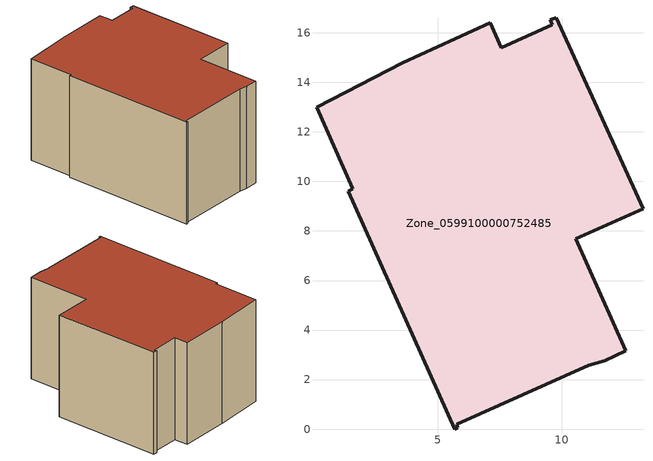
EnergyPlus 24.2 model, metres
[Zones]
Zone_0599100000752485
 floor ground (C_G): 3.58,14.8 7.11,16.4 7.55,15.41 9.62,16.33 9.53,16.52 9.79,16.6 13.29,8.9 10.58,7.68 12.59,3.15 11.73,2.76 11.1,2.58 5.76,0.19 5.82,0.06 5.69,0 1.38,9.61 1.56,9.7 0.1,12.99 z0
 wall outside (C_F): 9.62,16.33 7.55,15.41 7.11,16.4 3.58,14.8 0.1,12.99 1.56,9.7 1.38,9.61 5.69,0 5.82,0.06 5.76,0.19 11.1,2.58 11.73,2.76 12.59,3.15 10.58,7.68 13.29,8.9 9.79,16.6 9.53,16.52 9.62,16.33 z0:8.07
 roof outside (C_R): 7.11,16.4 3.58,14.8 0.1,12.99 1.56,9.7 1.38,9.61 5.69,0 5.82,0.06 5.76,0.19 11.1,2.58 11.73,2.76 12.59,3.15 10.58,7.68 13.29,8.9 9.79,16.6 9.53,16.52 9.62,16.33 7.55,15.41 z8.07
[BUILDING]
Pand.0599100000752485: North Axis=0; Terrain=City; Loads Convergence Tolerance Value=0.04; Temperature Convergence Tolerance Value=0.4; Solar Distribution=FullExterior; Maximum Number of Warmup Days=25; Minimum Number of Warmup Days=1
[Site:Location]
Rotterdam.The.Hague.AP_ZH_NLD Design_Conditions: Latitude=51.96; Longitude=4.45; Time Zone=1; Elevation=-4.5
[SITE:GROUNDTEMPERATURE:BUILDINGSURFACE]
18, 18, 18, 18, 18, 18, 18, 18, 18, 18, 18, 18
[MATERIAL] Thermal Absorptance=0.9; Solar Absorptance=0.7; Visible Absorptance=0.7
Name | Roughness | Thickness | Conductivity | Density | Specific Heat
G.D.2006-2014 | MediumSmooth | 0.15 | 0.06 | 540 | 1210
F.D.2006-2014 | Rough | 0.3 | 0.12 | 1920 | 840
R.D.2006-2014 | MediumRough | 0.2 | 0.08 | 1500 | 1000
[CONSTRUCTION]
C_G: G.D.2006-2014
C_F: F.D.2006-2014
C_R: R.D.2006-2014
[ZONE]
Zone_0599100000752485: Type=1; Multiplier=1; Ceiling Height=Autocalculate; Volume=Autocalculate; Floor Area=autocalculate; Part of Total Floor Area=Yes
[ZONEINFILTRATION:DESIGNFLOWRATE]
Infil_Zone_0599100000752485: Zone or ZoneList or Space or SpaceList=Zone_0599100000752485; Schedule=AlwaysOn; Design Flow Rate Calculation Method=Flow/Area; Flow Rate per Floor Area=0.0021; Constant Term Coefficient=1; Temperature Term Coefficient=0; Velocity Term Coefficient=0; Velocity Squared Term Coefficient=0
[HVACTEMPLATE:ZONE:IDEALLOADSAIRSYSTEM]
Zone_0599100000752485: Maximum Heating Supply Air Temperature=50; Minimum Cooling Supply Air Temperature=13; Maximum Heating Supply Air Humidity Ratio=0.0156; Minimum Cooling Supply Air Humidity Ratio=0.0077; Heating Limit=NoLimit; Cooling Limit=NoLimit; Dehumidification Control Type=ConstantSensibleHeatRatio; Cooling Sensible Heat Ratio=0.7; Dehumidification Setpoint=60; Humidification Control Type=None; Humidification Setpoint=30; Outdoor Air Method=None; Outdoor Air Flow Rate per Person=0.00944; Outdoor Air Flow Rate per Zone Floor Area=0; Outdoor Air Flow Rate per Zone=0; Demand Controlled Ventilation Type=None; Outdoor Air Economizer Type=NoEconomizer; Heat Recovery Type=None; Sensible Heat Recovery Effectiveness=0.7; Latent Heat Recovery Effectiveness=0.65
[ZONECONTROL:THERMOSTAT]
ThermostatControl_Zone_0599100000752485: Zone or ZoneList=Zone_0599100000752485; Control Type Schedule=DualSetpointControlType; Control 1=Thermostat_Zone_0599100000752485; Temperature Difference Between Cutout And Setpoint=0
[THERMOSTATSETPOINT:DUALSETPOINT]
Thermostat_Zone_0599100000752485: Heating Setpoint Temperature Schedule=HeatingSetpoint_Zone_0599100000752485; Cooling Setpoint Temperature Schedule=CoolingSetpoint_Zone_0599100000752485
[SCHEDULE:COMPACT]
HeatingSetpoint_Zone_0599100000752485: Through: 12/31, For: AllDays, Until: 24:00, 21
CoolingSetpoint_Zone_0599100000752485: Through: 12/31, For: AllDays, Until: 24:00, 24
DualSetpointControlType: Through: 12/31, For: AllDays, Until: 24:00, 4
AlwaysOn: Through: 12/31, For: AllDays, Until: 24:00, 1
